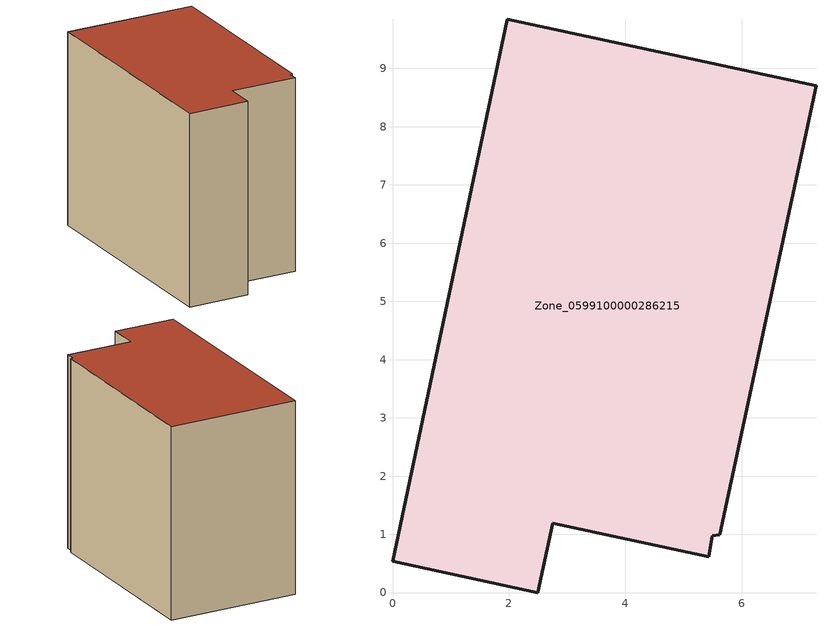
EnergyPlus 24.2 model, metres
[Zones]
Zone_0599100000286215
 floor ground (C_G): 0,0.54 1.97,9.84 7.27,8.7 5.62,0.99 5.49,0.98 5.43,0.61 2.75,1.19 2.49,0 z0
 wall outside (C_F): 1.97,9.84 0,0.54 2.49,0 2.75,1.19 5.43,0.61 5.49,0.98 5.62,0.99 7.27,8.7 1.97,9.84 z0:7.98
 roof outside (C_R): 5.43,0.61 5.49,0.98 5.62,0.99 7.27,8.7 1.97,9.84 0,0.54 2.49,0 2.75,1.19 z7.98
[BUILDING]
Pand.0599100000286215: North Axis=0; Terrain=City; Loads Convergence Tolerance Value=0.04; Temperature Convergence Tolerance Value=0.4; Solar Distribution=FullExterior; Maximum Number of Warmup Days=25; Minimum Number of Warmup Days=1
[Site:Location]
Rotterdam.The.Hague.AP_ZH_NLD Design_Conditions: Latitude=51.96; Longitude=4.45; Time Zone=1; Elevation=-4.5
[SITE:GROUNDTEMPERATURE:BUILDINGSURFACE]
18, 18, 18, 18, 18, 18, 18, 18, 18, 18, 18, 18
[MATERIAL] Thermal Absorptance=0.9; Solar Absorptance=0.7; Visible Absorptance=0.7
Name | Roughness | Thickness | Conductivity | Density | Specific Heat
G.TI.1975-1991 | MediumSmooth | 0.15 | 0.288461 | 540 | 1210
F.TI.1975-1991 | Rough | 0.3 | 0.230769 | 1920 | 840
R.TI.1975-1991 | MediumRough | 0.2 | 0.153846 | 1500 | 1000
[CONSTRUCTION]
C_G: G.TI.1975-1991
C_F: F.TI.1975-1991
C_R: R.TI.1975-1991
[ZONE]
Zone_0599100000286215: Type=1; Multiplier=1; Ceiling Height=Autocalculate; Volume=Autocalculate; Floor Area=autocalculate; Part of Total Floor Area=Yes
[ZONEINFILTRATION:DESIGNFLOWRATE]
Infil_Zone_0599100000286215: Zone or ZoneList or Space or SpaceList=Zone_0599100000286215; Schedule=AlwaysOn; Design Flow Rate Calculation Method=Flow/Area; Flow Rate per Floor Area=0.003; Constant Term Coefficient=1; Temperature Term Coefficient=0; Velocity Term Coefficient=0; Velocity Squared Term Coefficient=0
[HVACTEMPLATE:ZONE:IDEALLOADSAIRSYSTEM]
Zone_0599100000286215: Maximum Heating Supply Air Temperature=50; Minimum Cooling Supply Air Temperature=13; Maximum Heating Supply Air Humidity Ratio=0.0156; Minimum Cooling Supply Air Humidity Ratio=0.0077; Heating Limit=NoLimit; Cooling Limit=NoLimit; Dehumidification Control Type=ConstantSensibleHeatRatio; Cooling Sensible Heat Ratio=0.7; Dehumidification Setpoint=60; Humidification Control Type=None; Humidification Setpoint=30; Outdoor Air Method=None; Outdoor Air Flow Rate per Person=0.00944; Outdoor Air Flow Rate per Zone Floor Area=0; Outdoor Air Flow Rate per Zone=0; Demand Controlled Ventilation Type=None; Outdoor Air Economizer Type=NoEconomizer; Heat Recovery Type=None; Sensible Heat Recovery Effectiveness=0.7; Latent Heat Recovery Effectiveness=0.65
[ZONECONTROL:THERMOSTAT]
ThermostatControl_Zone_0599100000286215: Zone or ZoneList=Zone_0599100000286215; Control Type Schedule=DualSetpointControlType; Control 1=Thermostat_Zone_0599100000286215; Temperature Difference Between Cutout And Setpoint=0
[THERMOSTATSETPOINT:DUALSETPOINT]
Thermostat_Zone_0599100000286215: Heating Setpoint Temperature Schedule=HeatingSetpoint_Zone_0599100000286215; Cooling Setpoint Temperature Schedule=CoolingSetpoint_Zone_0599100000286215
[SCHEDULE:COMPACT]
HeatingSetpoint_Zone_0599100000286215: Through: 12/31, For: AllDays, Until: 24:00, 21
CoolingSetpoint_Zone_0599100000286215: Through: 12/31, For: AllDays, Until: 24:00, 24
DualSetpointControlType: Through: 12/31, For: AllDays, Until: 24:00, 4
AlwaysOn: Through: 12/31, For: AllDays, Until: 24:00, 1
